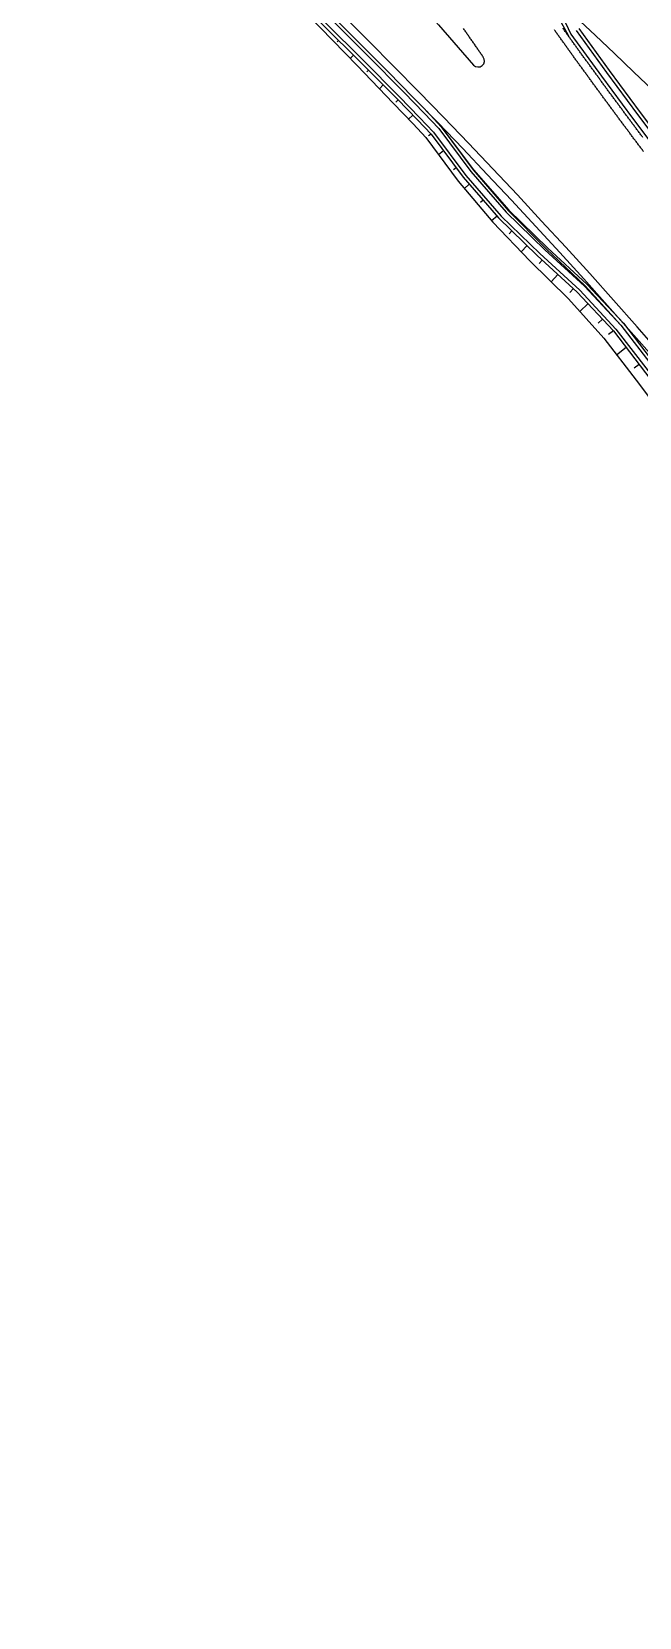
# Model space of a CAD drawing. Header units: inches. Extents: x 499362 to 502582, y 2542122 to 2545349.
# Drawn here: x 501133 to 501190.6, y 2543282.4 to 2543433 of the extents above; entities that cross this region are included whole.
import ezdxf

# ---------------------------------------------------------------- set-up
doc = ezdxf.new("R2010")
doc.units = ezdxf.units.IN
doc.header["$MEASUREMENT"] = 0
doc.layers.add('0-段落划分', color=2, linetype='Continuous')

# ---------------------------------------------------------------- blocks, each defined once
blk = doc.blocks.new('A$C3A006F90')
at = {"layer": '0-段落划分', "color": 2, "linetype": 'Continuous'}
for p, q in [((501162.1, 2543432.17), (501161.95, 2543432.02)), ((501163.51, 2543430.76), (501163.2, 2543430.44)), ((501164.93, 2543429.34), (501164.76, 2543429.17)), ((501166.33, 2543427.92), (501165.97, 2543427.56)), ((501167.74, 2543426.5), (501167.54, 2543426.3)), ((501170.43, 2543425.46), (501171.84, 2543423.96)), ((501169.13, 2543425.06), (501168.73, 2543424.67)), ((501169.16, 2543424.23), (501170.38, 2543422.92)), ((501169.57, 2543424.62), (501170.87, 2543423.26)), ((501169.78, 2543424.83), (501171.11, 2543423.44)), ((501170.21, 2543425.25), (501171.6, 2543423.79)), ((501170.87, 2543423.26), (501170.63, 2543423.08)), ((501172.06, 2543421.66), (501171.58, 2543421.3)), ((501173.26, 2543420.05), (501173.01, 2543419.87)), ((501174.5, 2543418.49), (501174.03, 2543418.08)), ((501175.82, 2543416.98), (501175.57, 2543416.77)), ((501177.13, 2543415.47), (501176.61, 2543415.02)), ((501178.55, 2543414.06), (501178.29, 2543413.8)), ((501179.98, 2543412.67), (501179.41, 2543412.09)), ((501181.43, 2543411.29), (501181.13, 2543410.97)), ((501182.9, 2543409.94), (501182.26, 2543409.24)), ((501184.38, 2543408.59), (501184.04, 2543408.21)), ((501185.77, 2543407.16), (501184.98, 2543406.42)), ((501187.14, 2543405.69), (501186.73, 2543405.31)), ((501188.18, 2543404.57), (501187.73, 2543404.22)), ((501189.4, 2543402.98), (501188.49, 2543402.28)), ((501190.62, 2543401.39), (501190.16, 2543401.04))]:
    blk.add_line(p, q, dxfattribs=at)
at = {"layer": '0-段落划分', "color": 2, "flags": 128}
blk.add_lwpolyline([(501132.96, 2543473.67), (501136.62, 2543470.17), (501140.26, 2543466.64), (501143.87, 2543463.08), (501147.45, 2543459.49), (501150.99, 2543455.88), (501154.51, 2543452.24), (501157.99, 2543448.57), (501161.44, 2543444.87), (501164.86, 2543441.14), (501168.24, 2543437.39), (501171.59, 2543433.62), (501174.91, 2543429.81)], dxfattribs=at)
for points in [[(501202.86, 2543406.17, 0.000001), (501202.64, 2543406.46, 0.000003)], [(501191.04, 2543421.61, 0.000123), (501190.83, 2543421.89, 0.000125), (501190.61, 2543422.18, 0.000127), (501190.39, 2543422.47, 0.000129), (501190.18, 2543422.75, 0.000132), (501189.96, 2543423.04, 0.000134), (501189.75, 2543423.33, 0.000136), (501189.54, 2543423.62, 0.000138), (501189.32, 2543423.9, 0.00014), (501189.11, 2543424.19, 0.000143), (501188.89, 2543424.48, 0.000145), (501188.68, 2543424.77, 0.000147), (501188.47, 2543425.05, 0.000149), (501188.25, 2543425.34, 0.000152), (501188.04, 2543425.63, 0.000154), (501187.83, 2543425.92, 0.000156), (501187.61, 2543426.21, 0.000158), (501187.4, 2543426.5, 0.00016), (501187.19, 2543426.78, 0.000163), (501186.98, 2543427.07, 0.000165), (501186.77, 2543427.36, 0.000167), (501186.55, 2543427.65, 0.000169), (501186.34, 2543427.94, 0.000171), (501186.13, 2543428.23, 0.000174), (501185.92, 2543428.52, 0.000176), (501185.71, 2543428.81, 0.000178), (501185.5, 2543429.1, 0.00018), (501185.29, 2543429.39, 0.000182), (501185.08, 2543429.68, 0.000185), (501184.87, 2543429.96, 0.000187), (501184.66, 2543430.25, 0.000189), (501184.45, 2543430.54, 0.000191), (501184.24, 2543430.83, 0.000193), (501184.03, 2543431.12, 0.000196), (501183.82, 2543431.42, 0.000198), (501183.61, 2543431.71, 0.0002), (501183.41, 2543432, 0.000202), (501183.2, 2543432.29, 0.000204), (501182.99, 2543432.58, 0.000206), (501182.78, 2543432.87, 0.000209), (501182.58, 2543433.16, 0.000211)], [(501203.45, 2543406.63, 0.000001), (501203.23, 2543406.91, 0.000003)], [(501190.99, 2543422.92, 0.000129), (501190.78, 2543423.2, 0.000131), (501190.57, 2543423.49, 0.000134), (501190.35, 2543423.78, 0.000136), (501190.14, 2543424.06, 0.000138), (501189.92, 2543424.35, 0.00014), (501189.71, 2543424.64, 0.000142), (501189.5, 2543424.93, 0.000145), (501189.28, 2543425.21, 0.000147), (501189.07, 2543425.5, 0.000149), (501188.86, 2543425.79, 0.000151), (501188.64, 2543426.08, 0.000153), (501188.43, 2543426.36, 0.000156), (501188.22, 2543426.65, 0.000158), (501188.01, 2543426.94, 0.00016), (501187.79, 2543427.23, 0.000162), (501187.58, 2543427.52, 0.000164), (501187.37, 2543427.8, 0.000167), (501187.16, 2543428.09, 0.000169), (501186.95, 2543428.38, 0.000171), (501186.74, 2543428.67, 0.000173), (501186.53, 2543428.96, 0.000175), (501186.32, 2543429.25, 0.000177), (501186.11, 2543429.54, 0.00018), (501185.9, 2543429.83, 0.000182), (501185.69, 2543430.12, 0.000184), (501185.48, 2543430.4, 0.000186), (501185.27, 2543430.69, 0.000188), (501185.06, 2543430.98, 0.000191), (501184.85, 2543431.27, 0.000193), (501184.64, 2543431.56, 0.000195), (501184.43, 2543431.85, 0.000197), (501184.22, 2543432.14, 0.000199), (501184.02, 2543432.43, 0.000201), (501183.81, 2543432.72, 0.000204), (501183.6, 2543433.01, 0.000206), (501183.4, 2543433.3, 0.000208)], [(501175.83, 2543430.58), (501175.82, 2543430.59, 0.00023), (501175.61, 2543430.89, 0.000232), (501175.4, 2543431.19, 0.000234), (501175.2, 2543431.48, 0.000237), (501174.99, 2543431.78, 0.000239), (501174.78, 2543432.08, 0.000241), (501174.57, 2543432.38, 0.000244), (501174.36, 2543432.68, 0.000246), (501174.16, 2543432.98, 0.000248), (501173.95, 2543433.27, 0.000251)]]:
    blk.add_lwpolyline(points, format="xyb", dxfattribs=at)
at = {"layer": '0-段落划分', "color": 2, "linetype": 'Continuous', "flags": 128}
for points in [[(501174.64, 2543455.66), (501177.04, 2543451.5), (501179.04, 2543447.05), (501180.57, 2543442.23), (501182.01, 2543437.27), (501184.15, 2543432.76), (501184.15, 2543432.76)], [(501174.64, 2543455.66), (501177.04, 2543451.5), (501179.04, 2543447.05), (501180.57, 2543442.23), (501182.01, 2543437.27), (501184.15, 2543432.76), (501184.15, 2543432.76)], [(501173.07, 2543454.71), (501175.53, 2543450.55), (501177.74, 2543446.2), (501179.66, 2543441.61), (501181.54, 2543436.94), (501183.91, 2543432.58), (501183.91, 2543432.58)], [(501153.5, 2543440.54), (501157.09, 2543437.09), (501160.64, 2543433.61), (501164.17, 2543430.1), (501167.67, 2543426.57), (501169.57, 2543424.62)], [(501153.71, 2543440.76), (501157.3, 2543437.31), (501160.85, 2543433.83), (501164.38, 2543430.32), (501167.88, 2543426.78), (501169.78, 2543424.83)], [(501153.71, 2543440.76), (501157.3, 2543437.31), (501160.85, 2543433.83), (501164.38, 2543430.32), (501167.88, 2543426.78), (501169.78, 2543424.83)], [(501154.12, 2543441.19), (501157.71, 2543437.74), (501161.28, 2543434.25), (501164.81, 2543430.74), (501168.31, 2543427.2), (501170.21, 2543425.25)], [(501154.12, 2543441.19), (501157.71, 2543437.74), (501161.28, 2543434.25), (501164.81, 2543430.74), (501168.31, 2543427.2), (501170.21, 2543425.25)], [(501153.29, 2543440.32), (501156.86, 2543436.86), (501160.38, 2543433.35), (501163.85, 2543429.78), (501167.28, 2543426.18), (501169.16, 2543424.23)], [(501184.64, 2543433.1), (501187.53, 2543429.1), (501190.47, 2543425.12), (501193.44, 2543421.16), (501196.45, 2543417.2), (501199.48, 2543413.25), (501199.48, 2543413.25)], [(501184.89, 2543433.28), (501187.78, 2543429.28), (501190.71, 2543425.3), (501193.68, 2543421.34), (501196.69, 2543417.39), (501199.71, 2543413.44), (501199.71, 2543413.44)], [(501184.15, 2543432.76), (501187.05, 2543428.75), (501189.99, 2543424.77), (501192.96, 2543420.8), (501195.97, 2543416.84), (501199, 2543412.89), (501199, 2543412.89)], [(501184.15, 2543432.76), (501187.05, 2543428.75), (501189.99, 2543424.77), (501192.96, 2543420.8), (501195.97, 2543416.84), (501199, 2543412.89), (501199, 2543412.89)], [(501171.6, 2543423.79), (501174.65, 2543419.69), (501178, 2543415.84), (501181.67, 2543412.27), (501185.45, 2543408.81), (501188.9, 2543405.12), (501188.9, 2543405.12)], [(501171.84, 2543423.96), (501174.88, 2543419.86), (501178.19, 2543415.99), (501181.79, 2543412.36), (501185.5, 2543408.84), (501188.9, 2543405.12), (501188.9, 2543405.12)], [(501171.84, 2543423.96), (501174.89, 2543419.87), (501178.24, 2543416.02), (501181.91, 2543412.45), (501185.69, 2543408.99), (501189.14, 2543405.3), (501189.14, 2543405.3)], [(501171.84, 2543423.96), (501174.89, 2543419.87), (501178.24, 2543416.02), (501181.91, 2543412.45), (501185.69, 2543408.99), (501189.14, 2543405.3), (501189.14, 2543405.3)], [(501170.38, 2543422.92), (501173.43, 2543418.8), (501176.72, 2543414.89), (501180.26, 2543411.21), (501183.91, 2543407.63), (501187.27, 2543403.87), (501187.27, 2543403.87)], [(501170.87, 2543423.26), (501173.92, 2543419.16), (501177.27, 2543415.3), (501180.95, 2543411.72), (501184.74, 2543408.26), (501188.18, 2543404.57), (501188.18, 2543404.57)], [(501171.11, 2543423.44), (501174.16, 2543419.34), (501177.51, 2543415.48), (501181.19, 2543411.91), (501184.98, 2543408.45), (501188.42, 2543404.75), (501188.42, 2543404.75)], [(501171.11, 2543423.44), (501174.16, 2543419.34), (501177.51, 2543415.48), (501181.19, 2543411.91), (501184.98, 2543408.45), (501188.42, 2543404.75), (501188.42, 2543404.75)], [(501188.18, 2543404.57), (501191.24, 2543400.59), (501194.24, 2543396.59), (501197.19, 2543392.56), (501200.12, 2543388.52), (501203.1, 2543384.51), (501203.1, 2543384.51)], [(501188.42, 2543404.75), (501191.47, 2543400.77), (501194.44, 2543396.74), (501197.32, 2543392.65), (501200.16, 2543388.55), (501203.1, 2543384.51), (501203.1, 2543384.51)], [(501188.9, 2543405.12), (501191.94, 2543401.13), (501194.91, 2543397.11), (501197.79, 2543393.02), (501200.64, 2543388.91), (501203.57, 2543384.88), (501203.57, 2543384.88)], [(501189.14, 2543405.3), (501192.17, 2543401.31), (501195.11, 2543397.26), (501197.92, 2543393.12), (501200.68, 2543388.95), (501203.57, 2543384.88), (501203.57, 2543384.88)], [(501187.27, 2543403.87), (501190.33, 2543399.89), (501193.34, 2543395.89), (501196.31, 2543391.87), (501199.25, 2543387.84), (501202.23, 2543383.85), (501202.23, 2543383.85)]]:
    blk.add_lwpolyline(points, dxfattribs=at)
at = {"layer": '0-段落划分', "color": 2}
for centre, radius, start, end in [((501299.78, 2543583.53), 154, 138.4003, 289.7538), ((501299.78, 2543583.53), 163, 206.6082, 289.7538), ((500741.34, 2543008.58), 598.25, 27.83631, 48.56003), ((500741.34, 2543008.58), 599, 27.83631, 48.56003), ((500833.57, 2543058.92), 514, 11.64, 47.4926), ((501175.34, 2543430.23), 0.6, 224.1735, 35.1756)]:
    blk.add_arc(centre, radius, start, end, dxfattribs=at)

msp = doc.modelspace()

# ---------------------------------------------------------------- block references
at = {"layer": '0-段落划分'}
msp.add_blockref('A$C3A006F90', (0, 0), dxfattribs=at)

doc.saveas('drawing.dxf')
